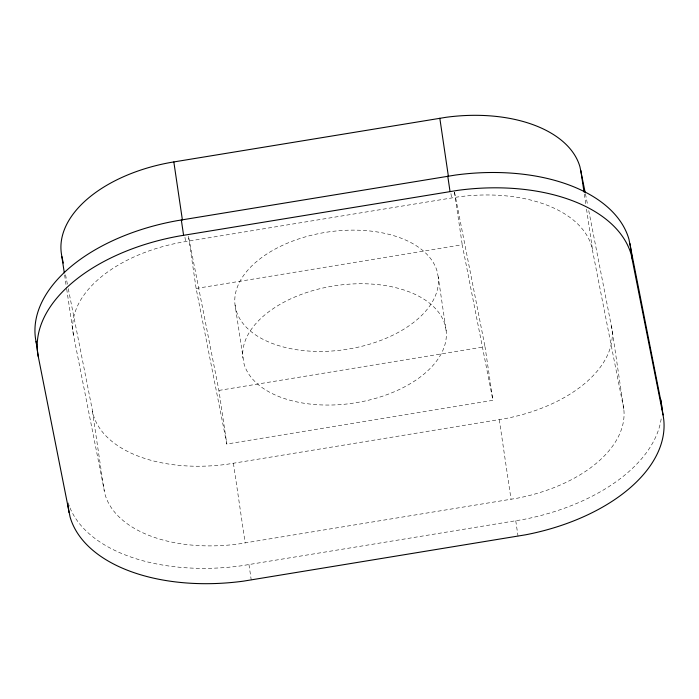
<?xml version="1.0" encoding="UTF-8"?>
<svg xmlns="http://www.w3.org/2000/svg" width="699" height="699" viewBox="0 0 699 699"><rect width="100%" height="100%" fill="white"/><g stroke="black" fill="none" stroke-linecap="round" stroke-linejoin="round"><path stroke-width="0.52" stroke-dasharray="3.5 2.62" d="M68.275 288.635L93.282 414.752A128.214 74.269 -8.4 0 0 227.07 464.276L505.587 418.535A128.214 74.269 -8.4 0 0 612.053 329.544L588.593 209.822M623.814 409.195L591.704 246.467A128.214 74.269 -8.4 0 0 457.915 196.935L182.491 242.099A128.214 74.269 -8.4 0 0 73.177 333.475L105.042 494.403A128.214 74.269 -8.4 0 0 238.84 543.927L517.347 498.186A128.214 74.269 -8.4 0 0 623.814 409.195L611.485 325.874M70.022 507.928A166.222 96.287 -8.4 0 0 241.251 565.814L523.446 519.471A166.222 96.287 -8.4 0 0 661.472 416.473M196.131 288.46L462.231 244.755L492.926 400.326L226.826 444.031L196.131 288.46L188.372 235.912L218.909 390.418L226.826 444.031M218.909 390.418L485.01 346.713L492.926 400.326M585.439 193.85L587.754 205.567M454.525 192.208L485.01 346.713M65.54 274.786L67.436 284.371M438.247 277.04L437.12 271.317A102.57 59.415 -8.4 0 0 400.029 237.774L396.036 236.393A102.57 59.415 -8.4 0 0 260.133 258.717L256.926 261.277A102.57 59.415 -8.4 0 0 234.978 304.519L244.03 363.856A102.57 59.415 -8.4 0 0 281.12 397.399L285.105 398.779A102.57 59.415 -8.4 0 0 351.064 403.48L360.99 401.846A102.57 59.415 -8.4 0 0 421.016 376.455L424.223 373.895A102.57 59.415 -8.4 0 0 446.163 330.653L438.247 277.04A102.57 59.415 -8.4 0 1 416.307 320.282L413.1 322.842A102.57 59.415 -8.4 0 1 353.074 348.233L343.148 349.867A102.57 59.415 -8.4 0 1 277.188 345.166L273.195 343.786A102.57 59.415 -8.4 0 1 236.113 310.242L234.978 304.519M446.163 330.653L445.036 324.93A102.57 59.415 -8.4 0 0 407.945 291.387L403.952 290.006A102.57 59.415 -8.4 0 0 268.049 312.322L264.842 314.891A102.57 59.415 -8.4 0 0 242.894 358.133M584.32 194.112L585.902 204.877M586.54 209.184L592.577 250.085M515.766 520.842L518.029 536.159M499.278 419.662L511.048 499.313M454.472 192.216L462.231 244.755M450.942 193.579L451.571 197.887M248.975 564.661L251.238 579.978M233.414 463.323L245.174 542.983M184.964 237.284L185.593 241.592M92.408 411.126L104.168 490.777M64.631 274.987L66.501 288.268M66.693 288.984L73.526 335.267M69.315 506.137A166.222 96.287 -8.4 0 1 68.074 502.52"/><path stroke-width="1.05" d="M585.229 192.793L579.943 166.816A128.214 74.269 -8.4 0 0 446.154 117.283L170.731 162.448A128.214 74.269 -8.4 0 0 61.416 253.824L64.308 272.837M661.787 408.828A166.222 96.287 -8.4 0 0 661.464 404.109L628.943 239.25A166.222 96.287 -8.4 0 0 455.495 175.047L177.31 220.648A166.222 96.287 -8.4 0 0 35.588 339.102L36.68 344.616M663.045 414.953L631.206 254.567A166.222 96.287 -8.4 0 0 457.758 190.364L179.564 235.965A166.222 96.287 -8.4 0 0 37.851 354.419L70.066 516.928A166.222 96.287 -8.4 0 0 243.514 581.14L525.709 534.787A166.222 96.287 -8.4 0 0 663.727 419.426L660.782 399.636M61.975 256.682L63.233 263.069M630.009 243.663L632.272 258.979M580.817 170.434L583.997 191.963M439.811 118.236L448.4 176.358M447.771 176.2L450.034 191.517M173.833 161.941L182.413 220.063M181.329 219.984L183.592 235.301M67.794 504.346L69 512.516M36.051 341.418L38.314 356.735"/></g></svg>
